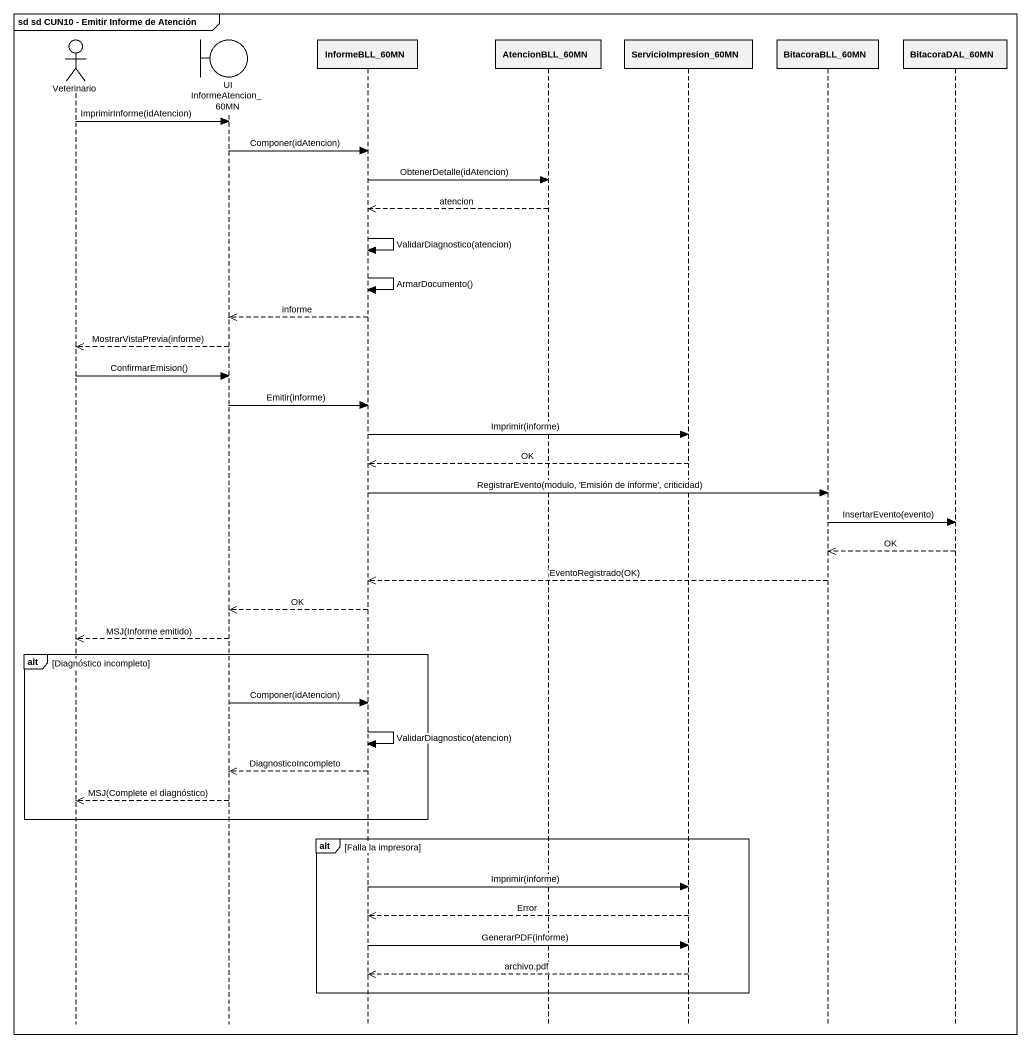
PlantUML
@startuml
mainframe sd sd CUN10 - Emitir Informe de Atención
hide footbox
actor Veterinario
boundary "UI InformeAtencion_60MN" as UI_InformeAtencion_60MN
participant InformeBLL_60MN
participant AtencionBLL_60MN
participant ServicioImpresion_60MN
participant BitacoraBLL_60MN
participant BitacoraDAL_60MN

Veterinario -> UI_InformeAtencion_60MN : ImprimirInforme(idAtencion)
UI_InformeAtencion_60MN -> InformeBLL_60MN : Componer(idAtencion)
InformeBLL_60MN -> AtencionBLL_60MN : ObtenerDetalle(idAtencion)
AtencionBLL_60MN -->> InformeBLL_60MN : atencion
InformeBLL_60MN -> InformeBLL_60MN : ValidarDiagnostico(atencion)
InformeBLL_60MN -> InformeBLL_60MN : ArmarDocumento()
InformeBLL_60MN -->> UI_InformeAtencion_60MN : informe
UI_InformeAtencion_60MN -->> Veterinario : MostrarVistaPrevia(informe)
Veterinario -> UI_InformeAtencion_60MN : ConfirmarEmision()
UI_InformeAtencion_60MN -> InformeBLL_60MN : Emitir(informe)
InformeBLL_60MN -> ServicioImpresion_60MN : Imprimir(informe)
ServicioImpresion_60MN -->> InformeBLL_60MN : OK
InformeBLL_60MN -> BitacoraBLL_60MN : RegistrarEvento(modulo, 'Emisión de informe', criticidad)
BitacoraBLL_60MN -> BitacoraDAL_60MN : InsertarEvento(evento)
BitacoraDAL_60MN -->> BitacoraBLL_60MN : OK
BitacoraBLL_60MN -->> InformeBLL_60MN : EventoRegistrado(OK)
InformeBLL_60MN -->> UI_InformeAtencion_60MN : OK
UI_InformeAtencion_60MN -->> Veterinario : MSJ(Informe emitido)
alt Diagnóstico incompleto
  UI_InformeAtencion_60MN -> InformeBLL_60MN : Componer(idAtencion)
  InformeBLL_60MN -> InformeBLL_60MN : ValidarDiagnostico(atencion)
  InformeBLL_60MN -->> UI_InformeAtencion_60MN : DiagnosticoIncompleto
  UI_InformeAtencion_60MN -->> Veterinario : MSJ(Complete el diagnóstico)
end
alt Falla la impresora
  InformeBLL_60MN -> ServicioImpresion_60MN : Imprimir(informe)
  ServicioImpresion_60MN -->> InformeBLL_60MN : Error
  InformeBLL_60MN -> ServicioImpresion_60MN : GenerarPDF(informe)
  ServicioImpresion_60MN -->> InformeBLL_60MN : archivo.pdf
end
@enduml
